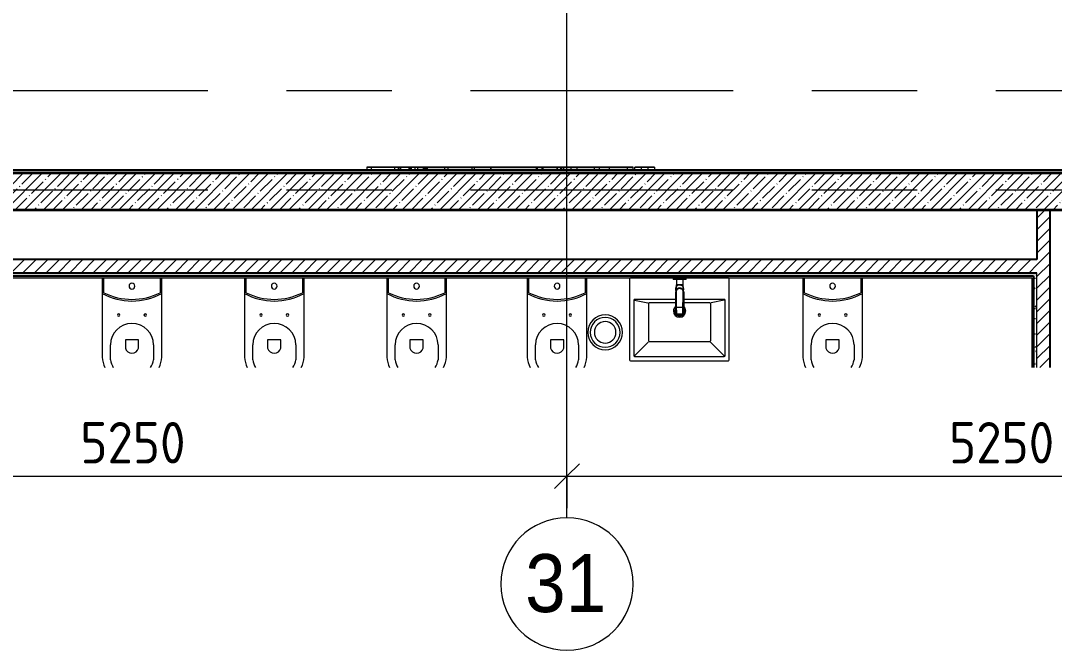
# Model space of a CAD drawing. Header units: millimetres. Extents: x 95091 to 185761, y -1987 to 15323.
# Drawn here: x 112658 to 118905, y 7720 to 11521 of the extents above; entities that cross this region are included whole.
import ezdxf

# ---------------------------------------------------------------- set-up
doc = ezdxf.new("R2010")
doc.units = ezdxf.units.MM
doc.linetypes.add('Осевая', pattern=[3175, 635, -476.25, 1587.5, -476.25])
for name, color, linetype, lineweight in [('0-1', 7, 'Continuous', 9), ('A-ANNO-DIMS', 7, 'Continuous', 9), ('A-ANNO-DIMS-100', 7, 'Continuous', 9), ('A-WALL-3', 7, 'Continuous', 9), ('I-WALL', 7, 'Continuous', 9), ('P-SANR-FIXT', 7, 'Continuous', 9), ('P-SANR-FIXT-1', 7, 'Continuous', 13), ('Оси', 7, 'Continuous', 9), ('Оси-1', 7, 'Continuous', 20), ('Оси-2', 7, 'Осевая', 9)]:
    doc.layers.add(name, color=color, linetype=linetype, lineweight=lineweight)
for name, color, linetype, lineweight, true_color in [('A-WALL-1', 7, 'Continuous', 25, 0x3c3c3c), ('A-WALL-2', 7, 'Continuous', 35, 0x3c3c3c), ('A-WALL-FNSH-1', 7, 'Continuous', 13, 0x3c3c3c), ('I-FURN-1', 7, 'Continuous', 9, 0xf0f0f0)]:
    doc.layers.add(name, color=color, linetype=linetype, lineweight=lineweight, true_color=true_color)
doc.layers.add('I-FURN-2', color=7, linetype='Continuous', lineweight=9, transparency=1)
doc.styles.add('Arial', font='arial.ttf', dxfattribs={"width": 0.9, "height": 350})
doc.styles.add('ISOCPEUR', font='isocpeur.ttf', dxfattribs={"width": 0.9, "height": 250})
doc.dimstyles.new('ISO-2_5_0_9К_БОЛЬШОЙ', dxfattribs={"dimscale": 304.8, "dimtxt": 248.995294, "dimasz": 0.492126, "dimexe": 0.393701, "dimexo": 0.984252, "dimgap": 0, "dimtad": 1, "dimdec": 0, "dimrnd": 10, "dimzin": 0, "dimdsep": 46, "dimtxsty": 'ISOCPEUR', "dimblk1": 'OBLIQUE', "dimblk2": 'OBLIQUE', "dimsah": 1, "dimcen": 0.09, "dimdle": 0.393701, "dimazin": 0, "dimtfac": 1, "dimtdec": 4, "dimtix": 1, "dimtmove": 0, "dimatfit": 3, "dimfxl": 1, "dimtvp": 1, "dimtolj": 1, "dimtzin": 0, "dimarcsym": 2})
pattern_1 = [(45, (0, 0), (-35.35534, 35.35534), [])]
pattern_2 = [(0, (0, 0), (121.92, 30.48), [10.058, -81.382, 10.058, -81.382, -487.68]), (0, (0, 0), (121.92, 30.48), [-182.88, 10.058, -172.822, 10.058, -81.382, -213.36]), (0, (0, 0), (121.92, 30.48), [-457.2, 10.058, -50.902, 10.058, -142.342]), (120, (45.72, 15.24), (-87.356454, 90.345817), [10.058, -81.382, 10.058, -81.382, -487.68]), (120, (45.72, 15.24), (-87.356454, 90.345817), [-182.88, 10.058, -172.822, 10.058, -81.382, -213.36]), (120, (45.72, 15.24), (-87.356454, 90.345817), [-457.2, 10.058, -50.902, 10.058, -142.342]), (240, (60.96, 76.2), (-34.563546, -120.825817), [10.058, -81.382, 10.058, -81.382, -487.68]), (240, (60.96, 76.2), (-34.563546, -120.825817), [-182.88, 10.058, -172.822, 10.058, -81.382, -213.36]), (240, (60.96, 76.2), (-34.563546, -120.825817), [-457.2, 10.058, -50.902, 10.058, -142.342])]

# ---------------------------------------------------------------- blocks, each defined once
blk = doc.blocks.new('Дерево_ декор 2 - Дерево_ декор 2-30725410-План разверток пом_3_42_ Этаж 3')
at = {"layer": 'I-FURN-2'}
for points in [[(-398.1, 24.3), (-398.1, 8.3), (-164.2, 8.3), (-164.2, 24.3), (-394.2, 24.3)], [(-351.6, 24.3), (-362.4, 24.3), (-362.4, 8.3), (-252.4, 8.3), (-252.4, 24.3), (-351.5, 24.3)], [(-30, 24.3), (-194.3, 24.3), (-194.3, 8.3), (181.8, 8.3), (181.8, 24.3), (17.5, 24.3)], [(309.7, 24.3), (151.8, 24.3), (151.8, 8.3), (576.6, 8.3), (576.6, 24.3), (366.1, 24.3)], [(617, 24.3), (561.5, 24.3), (561.5, 8.3), (905.6, 8.3), (905.6, 24.3), (673.6, 24.3)], [(870.6, 24.3), (844.3, 24.3), (844.3, 8.3), (870.6, 8.3), (870.6, 18.6)]]:
    blk.add_hatch(color=256, dxfattribs=at).paths.add_polyline_path(points)
at = {"layer": 'I-FURN-1'}
for p, q in [((-398.3, 24.3), (-398.3, 8.3)), ((-252.4, 24.3), (-398.1, 24.3)), ((-398.1, 24.3), (-194.6, 24.3)), ((-398.1, 8.3), (-252.4, 8.3)), ((-194.6, 8.3), (-398.1, 8.3)), ((-363.3, 24.3), (-363.3, 8.3)), ((-363.3, 24.3), (-351.6, 24.3)), ((-351.6, 8.3), (-363.3, 8.3)), ((-352.9, 24.3), (-362.9, 24.3)), ((-362.9, 8.3), (-352.9, 8.3)), ((-253.2, 24.3), (-352.7, 24.3)), ((-352.7, 8.3), (-253.2, 8.3)), ((-351.5, 24.3), (-252.4, 24.3)), ((-252.4, 8.3), (-351.5, 8.3)), ((-194.6, 24.3), (-253.2, 24.3)), ((-253.2, 8.3), (-194.6, 8.3)), ((-252.4, 8.3), (-252.4, 24.3)), ((-194.7, 24.3), (-194.7, 8.3)), ((-194.6, 24.3), (-164.2, 24.3)), ((-164.8, 24.3), (-194.6, 24.3)), ((-194.6, 8.3), (-164.8, 8.3)), ((-164.2, 8.3), (-194.6, 8.3)), ((-164.2, 24.3), (-194.3, 24.3)), ((-194.3, 24.3), (181.8, 24.3)), ((-194.3, 8.3), (-164.2, 8.3)), ((181.8, 8.3), (-194.3, 8.3)), ((61.5, 24.3), (-164.8, 24.3)), ((-164.8, 8.3), (61.5, 8.3)), ((-164.2, 24.3), (-164.2, 8.3)), ((0, 24.3), (-60, 24.3)), ((-60, 24.3), (-21, 24.3)), ((-60, 24.3), (-60, 8.3)), ((-21, 8.3), (-60, 8.3)), ((-60, 8.3), (0, 8.3)), ((-21, 24.3), (20.9, 24.3)), ((-21, 8.3), (-21, 24.3)), ((20.9, 8.3), (-21, 8.3)), ((38, 24.3), (0, 24.3)), ((0, 8.3), (38, 8.3)), ((20.9, 24.3), (33.1, 24.3)), ((20.9, 24.3), (20.9, 8.3)), ((33.1, 8.3), (20.9, 8.3)), ((33.1, 24.3), (147.2, 24.3)), ((33.1, 24.3), (33.1, 8.3)), ((147.2, 8.3), (33.1, 8.3)), ((60, 24.3), (38, 24.3)), ((151.8, 24.3), (38, 24.3)), ((38, 24.3), (60, 24.3)), ((38, 24.3), (38, 8.3)), ((60, 8.3), (38, 8.3)), ((38, 8.3), (151.8, 8.3)), ((38, 8.3), (60, 8.3)), ((60, 24.3), (60, 8.3)), ((150.1, 24.3), (61.5, 24.3)), ((61.5, 24.3), (61.5, 9)), ((61.5, 8.3), (150.1, 8.3)), ((147.2, 24.3), (151.7, 24.3)), ((147.2, 8.3), (147.2, 24.3)), ((151.7, 8.3), (147.2, 8.3)), ((181.3, 24.3), (150.1, 24.3)), ((150.1, 8.3), (181.3, 8.3)), ((151.7, 24.3), (164.8, 24.3)), ((164.8, 8.3), (151.7, 8.3)), ((181.8, 24.3), (151.8, 24.3)), ((151.8, 24.3), (181.1, 24.3)), ((151.8, 24.3), (151.8, 8.3)), ((164.9, 24.3), (151.8, 24.3)), ((181.1, 8.3), (151.8, 8.3)), ((151.8, 8.3), (181.8, 8.3)), ((151.8, 8.3), (164.9, 8.3)), ((165.8, 24.3), (181.8, 24.3)), ((181.8, 24.3), (165.8, 24.3)), ((165.8, 8.3), (181.8, 8.3)), ((181.8, 8.3), (165.8, 8.3)), ((181.1, 24.3), (577.4, 24.3)), ((577.4, 8.3), (181.1, 8.3)), ((461.3, 24.3), (181.3, 24.3)), ((181.3, 8.3), (461.3, 8.3)), ((181.8, 24.3), (185.4, 24.3)), ((185.4, 24.3), (181.8, 24.3)), ((181.8, 8.3), (185.4, 8.3)), ((185.4, 8.3), (181.8, 8.3)), ((182.3, 8.3), (182.3, 24.3)), ((185.4, 24.3), (185.4, 8.3)), ((561.4, 24.3), (461.3, 24.3)), ((461.3, 24.3), (461.3, 8.3)), ((461.3, 8.3), (561.4, 8.3)), ((461.5, 8.3), (461.5, 24.3)), ((576.5, 24.3), (561.4, 24.3)), ((561.4, 8.3), (576.5, 8.3)), ((577.1, 24.3), (561.5, 24.3)), ((561.5, 24.3), (576.3, 24.3)), ((561.5, 24.3), (561.5, 8.3)), ((576.3, 8.3), (561.5, 8.3)), ((561.5, 8.3), (577.1, 8.3)), ((576.3, 24.3), (905.6, 24.3)), ((905.6, 8.3), (576.3, 8.3)), ((780, 24.3), (576.5, 24.3)), ((576.5, 8.3), (780, 8.3)), ((577.4, 8.3), (577.4, 24.3)), ((844.9, 24.3), (780.5, 24.3)), ((780.5, 8.3), (844.9, 8.3)), ((905.6, 24.3), (844.3, 24.3)), ((844.3, 24.3), (870.6, 24.3)), ((844.3, 24.3), (844.3, 8.3)), ((870.6, 8.3), (844.3, 8.3)), ((844.3, 8.3), (905.6, 8.3)), ((847.9, 24.3), (844.9, 24.3)), ((844.9, 8.3), (870.6, 8.3)), ((865.3, 24.3), (847.9, 24.3)), ((870.6, 24.3), (865.3, 24.3)), ((870.6, 8.3), (870.6, 24.3)), ((870.6, 24.3), (870.6, 24.3)), ((870.6, 8.3), (870.6, 8.3)), ((906, 8.3), (906, 24.3))]:
    blk.add_line(p, q, dxfattribs=at)
blk = doc.blocks.new('Дервево_ ствол_ декор 3 - Дервево_ ствол_ декор 3-30728032-План разверток пом_3_42_ Этаж 3')
at = {"layer": 'I-FURN-1'}
for p, q in [((-40.5, 24.3), (-229.4, 24.3)), ((-229.4, 24.3), (-202.6, 24.3)), ((-229.4, 24.3), (-229.4, 8.3)), ((-202.6, 8.3), (-229.4, 8.3)), ((-229.4, 8.3), (-40.5, 8.3)), ((-202.6, 24.3), (-35.6, 24.3)), ((-202.6, 24.3), (-202.6, 8.3)), ((-35.6, 8.3), (-202.6, 8.3)), ((-40.5, 24.3), (-60, 24.3)), ((-60, 24.3), (-40.5, 24.3)), ((-60, 8.3), (-60, 24.3)), ((-40.5, 8.3), (-60, 8.3)), ((-60, 8.3), (-40.5, 8.3)), ((0, 24.3), (-40.5, 24.3)), ((-40.5, 24.3), (-40.5, 8.3)), ((-40.5, 8.3), (0, 8.3)), ((-35.6, 24.3), (-25.1, 24.3)), ((-35.6, 24.3), (-35.6, 8.3)), ((-25.1, 8.3), (-35.6, 8.3)), ((-25.1, 24.3), (25, 24.3)), ((-25.1, 8.3), (-25.1, 24.3)), ((25, 8.3), (-25.1, 8.3)), ((38, 24.3), (0, 24.3)), ((0, 8.3), (38, 8.3)), ((25, 24.3), (33.1, 24.3)), ((25, 24.3), (25, 8.3)), ((33.1, 8.3), (25, 8.3)), ((33.1, 24.3), (241.5, 24.3)), ((33.1, 24.3), (33.1, 8.3)), ((76.1, 8.3), (33.1, 8.3)), ((60, 24.3), (38, 24.3)), ((260.4, 24.3), (38, 24.3)), ((38, 24.3), (60, 24.3)), ((38, 24.3), (38, 8.3)), ((60, 8.3), (38, 8.3)), ((38, 8.3), (76.1, 8.3)), ((38, 8.3), (60, 8.3)), ((60, 24.3), (60, 8.3)), ((76.1, 8.3), (79.1, 8.3)), ((79.1, 8.3), (76.1, 8.3)), ((79.1, 8.3), (93.9, 8.3)), ((93.9, 8.3), (79.1, 8.3)), ((94.2, 8.3), (111.3, 8.3)), ((111.3, 8.3), (94.2, 8.3)), ((111.3, 8.3), (118.3, 8.3)), ((118.3, 8.3), (111.3, 8.3)), ((118.6, 8.3), (120.1, 8.3)), ((120.1, 8.3), (118.6, 8.3)), ((120.5, 8.3), (137.5, 8.3)), ((137.5, 8.3), (120.5, 8.3)), ((137.5, 8.3), (156.3, 8.3)), ((156.3, 8.3), (137.5, 8.3)), ((157, 8.3), (201, 8.3)), ((201, 8.3), (157, 8.3)), ((201.8, 8.3), (252.1, 8.3)), ((241.5, 8.3), (201.8, 8.3)), ((241.5, 24.3), (260.4, 24.3)), ((241.5, 8.3), (241.5, 24)), ((252, 8.3), (241.5, 8.3)), ((253.9, 8.3), (260.4, 8.3)), ((260.4, 8.3), (253.9, 8.3)), ((260.4, 24), (260.4, 8.3))]:
    blk.add_line(p, q, dxfattribs=at)
blk = doc.blocks.new('WC Seat_2 with Cistern-Wall Based - SE22-33487382-План разверток пом_3_42_ Этаж 3')
at = {"layer": 'P-SANR-FIXT'}
for p, q in [((-5, 410.5), (-5, 500.5)), ((255, 500.5), (255, 410.5)), ((-55, 485.5), (-55, 100.5)), ((305, 100.5), (305, 485.5)), ((85, 430.5), (85, 380.5)), ((85, 380.5), (165, 380.5)), ((165, 380.5), (165, 430.5)), ((-55, 100.5), (-55, 5.5)), ((-45, 5.5), (-45, 95.6)), ((295, 95.6), (295, 5.5)), ((305, 5.5), (305, 100.5))]:
    blk.add_line(p, q, dxfattribs=at)
for centre, radius, start, end in [((125, 469.8), 180.7, 154.68005, 175.02089), ((125, 478.7), 131.8, 148.87523, 170.47272), ((125, 478.7), 131.8, 9.52728, 31.12477), ((125, 469.8), 180.7, 4.97911, 25.31995), ((125, 418.8), 41.7, 16.2602, 163.7398), ((125, 410.5), 130, 180, 360), ((45, 230.5), 7.5, 0, 180), ((45, 230.5), 7.5, 180, 360), ((205, 230.5), 7.5, 0, 180), ((205, 230.5), 7.5, 180, 360), ((125, -237), 382.5, 61.92751, 118.07249), ((125, -247), 382.5, 63.6122, 116.3878), ((125, 55.5), 17.5, 0, 180), ((125, 55.5), 17.5, 180, 360)]:
    blk.add_arc(centre, radius, start, end, dxfattribs=at)
blk = doc.blocks.new('WC Seat_2 with Cistern-Wall Based - SE21-33487045-План разверток пом_3_42_ Этаж 3')
at = {"layer": 'P-SANR-FIXT'}
for p, q in [((-5, 410.5), (-5, 500.5)), ((255, 500.5), (255, 410.5)), ((-55, 485.5), (-55, 100.5)), ((305, 100.5), (305, 485.5)), ((85, 430.5), (85, 380.5)), ((85, 380.5), (165, 380.5)), ((165, 380.5), (165, 430.5)), ((-55, 100.5), (-55, 5.5)), ((-45, 5.5), (-45, 95.6)), ((295, 95.6), (295, 5.5)), ((305, 5.5), (305, 100.5))]:
    blk.add_line(p, q, dxfattribs=at)
for centre, radius, start, end in [((125, 469.8), 180.7, 154.68005, 175.02089), ((125, 478.7), 131.8, 148.87523, 170.47272), ((125, 478.7), 131.8, 9.52728, 31.12477), ((125, 469.8), 180.7, 4.97911, 25.31995), ((125, 418.8), 41.7, 16.2602, 163.7398), ((125, 410.5), 130, 180, 360), ((45, 230.5), 7.5, 0, 180), ((45, 230.5), 7.5, 180, 360), ((205, 230.5), 7.5, 0, 180), ((205, 230.5), 7.5, 180, 360), ((125, -237), 382.5, 61.92751, 118.07249), ((125, -247), 382.5, 63.6122, 116.3878), ((125, 55.5), 17.5, 0, 180), ((125, 55.5), 17.5, 180, 360)]:
    blk.add_arc(centre, radius, start, end, dxfattribs=at)
blk = doc.blocks.new('сифон - Для раковины-V8-План разверток пом_3_42_ Этаж 3')
at = {"layer": 'P-SANR-FIXT'}
for p, q in [((116.7, 26), (15, 26)), ((116.7, 26), (116.7, 20.9)), ((200, 40), (191.1, 40)), ((191.1, -40), (191.1, 40)), ((200, 40), (200, -40)), ((15, -26), (116.7, -26)), ((116.7, -19.7), (116.7, -26)), ((191.1, -40), (200, -40))]:
    blk.add_line(p, q, dxfattribs=at)
for start, end in [(46.52118, 180), (180, 319.7584)]:
    blk.add_arc((0, 0), 30, start, end, dxfattribs=at)
at = {"layer": 'P-SANR-FIXT-1'}
for p, q in [((127.1, 20), (123.1, 20)), ((191.1, 20), (147.8, 20)), ((21.9, -20), (49, -20)), ((49, -20), (56, -20)), ((56, -20), (75, -20)), ((85.7, -20), (118.5, -20)), ((119.7, -20), (122.9, -20)), ((145.8, -20), (191.1, -20))]:
    blk.add_line(p, q, dxfattribs=at)
for radius, start, end in [(22.5, 133.73375, 180), (22.5, 180, 225.67648), (21.5, 136.15776, 180), (21.5, 180, 223.38017), (22.5, 67.21516, 113.0759), (21.5, 72, 108), (22.5, 241.95852, 297.73009), (21.5, 245.86746, 293.8296)]:
    blk.add_arc((0, 0), radius, start, end, dxfattribs=at)
blk = doc.blocks.new('раковина - 400 x 500mm-V9-План разверток пом_3_42_ Этаж 3')
at = {"layer": 'P-SANR-FIXT'}
for p, q in [((347.5, 0), (-244.5, 0)), ((-249.5, -5), (-249.5, -495)), ((352.5, -495), (352.5, -5)), ((-224.5, -135), (-224.5, -470)), ((32.6, -130), (-219.5, -130)), ((-219.5, -135), (-139.5, -151)), ((-134.5, -155), (-134.5, -380)), ((-126, -150), (-129.5, -150)), ((32.7, -150), (-126, -150)), ((233.5, -150), (72.6, -150)), ((322.5, -130), (72.7, -130)), ((238.5, -155), (238.5, -380)), ((322.5, -135), (242.8, -150.5)), ((327.5, -470), (327.5, -135)), ((-219.5, -470), (-137.6, -388.1)), ((-129.5, -385), (233.5, -385)), ((322.5, -470), (240.2, -387.7)), ((-219.5, -475), (322.5, -475)), ((-244.5, -500), (347.5, -500))]:
    blk.add_line(p, q, dxfattribs=at)
for centre, radius, start, end in [((-244.5, -5), 5, 90, 180), ((347.5, -5), 5, 0, 90), ((-219.5, -135), 5, 90, 180), ((-129.5, -155), 5, 90, 180), ((52.6, -199.9), 37.5, 123.64901, 180), ((52.6, -199.9), 37.5, 360, 55.96169), ((233.5, -155), 5, 0, 90), ((322.5, -135), 5, 0, 90), ((52.6, -199.9), 37.5, 180, 360), ((52.6, -199.9), 23, 157.61654, 180), ((52.6, -199.9), 23, 180, 202.837), ((52.6, -199.9), 23, 225, 314.69544), ((52.6, -199.9), 23, 360, 21.03636), ((52.6, -199.9), 23, 338.53978, 360), ((-129.5, -380), 5, 180, 270), ((233.5, -380), 5, 270, 360), ((-244.5, -495), 5, 180, 270), ((-219.5, -470), 5, 180, 270), ((322.5, -470), 5, 270, 0), ((347.5, -495), 5, 270, 0)]:
    blk.add_arc(centre, radius, start, end, dxfattribs=at)
blk = doc.blocks.new('смеситель для раковины - Default-V10-План разверток пом_3_42_ Этаж 3')
at = {"layer": '0-1'}
for p, q in [((19.7, 151.6), (-19.8, 151.6)), ((-20.3, 110), (-20.4, 97.4)), ((19.8, 111.8), (-19.8, 111.8)), ((20.4, 97.4), (20.3, 110)), ((-22.8, 3), (-21.8, 15.6)), ((-20.7, 17.2), (-20.7, 16.7)), ((20.8, 16.7), (20.8, 17.2))]:
    blk.add_line(p, q, dxfattribs=at)
at = {"layer": '0-1', "flags": 128}
for points in [[(-19.8, 151.6), (-20, 151.6), (-20.2, 151.6), (-20.3, 151.5), (-20.4, 151.5), (-20.5, 151.4), (-20.6, 151.3), (-20.6, 151.2), (-20.7, 151.1), (-20.7, 151.1), (-20.7, 151), (-20.7, 151), (-20.8, 150.9), (-20.8, 150.6), (-20.8, 149.7), (-20.8, 148.7), (-20.8, 147.7), (-20.9, 146.7), (-20.9, 145.3), (-21.1, 93.2)], [(19.7, 151.6), (20, 151.6), (20.2, 151.6), (20.4, 151.5), (20.5, 151.4), (20.6, 151.3), (20.6, 151.3), (20.7, 151.2), (20.7, 151.1), (20.7, 151.1), (20.7, 151), (20.8, 151), (20.8, 150.9), (20.8, 150.6)], [(-21.8, 15.6), (-21.7, 19.7), (-21.6, 24.4), (-21.5, 30.8), (-21.4, 37.1), (-21.3, 49.4), (-21.2, 68.8), (-21.1, 88)], [(-18.9, 7.6), (-20, 10.3), (-20.8, 13.1), (-21.1, 18.6), (-21.1, 48.6), (-21.1, 93.2)], [(-19.8, 111.8), (-19.9, 111.8), (-20, 111.8), (-20.1, 111.8), (-20.1, 111.7), (-20.2, 111.7), (-20.3, 111.6), (-20.3, 111.5), (-20.3, 111.5), (-20.3, 111.4), (-20.3, 111.4), (-20.3, 111.4), (-20.3, 111.3), (-20.3, 111.2), (-20.3, 111), (-20.3, 110.8), (-20.3, 110.6), (-20.3, 110.3), (-20.3, 110)], [(12.1, -0.1), (14.4, 1.7), (18.1, 6.1), (20.4, 11.5), (21.2, 17.2), (21.2, 36.2), (21.1, 56), (21, 111.4)], [(19.8, 111.8), (19.9, 111.8), (20, 111.8), (20.1, 111.8), (20.2, 111.7), (20.2, 111.6), (20.3, 111.6), (20.3, 111.5), (20.3, 111.5), (20.3, 111.4), (20.3, 111.4), (20.3, 111.3), (20.3, 111.1), (20.3, 110.9), (20.3, 110.7), (20.3, 110.4), (20.3, 110)], [(21.8, 15.6), (22.1, 11.2), (22.8, 3)]]:
    blk.add_lwpolyline(points, dxfattribs=at)
at = {"layer": 'P-SANR-FIXT'}
for p, q in [((21, 151.6), (-21, 151.6)), ((-21, 151.6), (-21, -23)), ((-19.7, 144), (-19.8, 111.7)), ((19.8, 111.7), (19.7, 144)), ((21, -23), (21, 151.6)), ((-21, 19.9), (-20.8, 19.8)), ((-20.4, 22), (-20.8, 19.8)), ((19.4, 12.9), (20.4, 11.1)), ((20.8, 19.8), (20.4, 22)), ((21, 19.9), (20.8, 19.8)), ((20.9, 18.5), (20.8, 19.8)), ((20.9, 18.4), (21.1, 18.4)), ((22.5, 5), (22.9, 0.9)), ((-21, -23), (21, -23)), ((-0.6, -2.8), (0.6, -2.8))]:
    blk.add_line(p, q, dxfattribs=at)
at = {"layer": 'P-SANR-FIXT', "flags": 128}
for points in [[(-21.1, 16.9), (-21.1, 42.2), (-21, 67.6), (-20.8, 118.3), (-20.7, 143.7), (-20.7, 149.4), (-20.8, 150.2), (-20.9, 145.3), (-20.9, 138.9), (-21.1, 88.1)], [(-20.1, 88.1), (-20.1, 99.6), (-20, 111), (-20, 122.4), (-19.9, 133.8), (-19.9, 145.2)], [(19.9, 145.2), (19.9, 138.9), (19.9, 132.6), (20, 126.2), (20, 119.9), (20, 113.5), (20, 107.2), (20.1, 100.8), (20.1, 94.5), (20.1, 88.1)], [(21.1, 88.1), (20.9, 138.9), (20.9, 145.3), (20.8, 150.2), (20.7, 149.4), (20.7, 143.7), (20.8, 118.3), (21, 67.6), (21.1, 42.2), (21.1, 16.9)], [(-21.1, 18.6), (-21.1, 18.6), (-21.1, 18.6), (-21, 18.6), (-21, 18.6), (-21, 18.5), (-20.9, 18.5), (-20.9, 18.5)], [(-21.1, 18.4), (-21.1, 18), (-21.1, 17.6), (-21.1, 17.2), (-21.1, 16.8), (-21.1, 16.4)], [(-20.8, 19.8), (-20.9, 19.2), (-20.9, 18.5)], [(-15.9, 4.1), (-13.1, 1.6), (-9.8, -0.4), (-6.1, -1.8), (-2.1, -2.5), (2.1, -2.5), (6.1, -1.8)], [(6.1, -1.8), (9.8, -0.4), (11.1, 0.4)], [(11.5, 0.5), (13.1, 1.6), (15.9, 4.1)], [(21.1, 16.4), (21.1, 16.8), (21.1, 17.2), (21.1, 17.6), (21.1, 18), (21.1, 18.4)], [(22.9, 0.9), (22.7, 3.2), (22.5, 5.6), (22.3, 7.9), (22.1, 10.8), (21.8, 15.2)], [(0.6, -3.9), (0.3, -3.9), (0.1, -3.9), (-0.1, -3.9), (-0.3, -3.9), (-0.6, -3.9)]]:
    blk.add_lwpolyline(points, dxfattribs=at)
at = {"layer": 'P-SANR-FIXT'}
for centre, major_axis, ratio, start_param, end_param in [((-19.8, 109.7), (-0.5, 0.002), 0.095846, 0.017294, 1.571164), ((19.8, 109.7), (0.5, 0.002), 0.095848, 4.711795, 6.265892), ((0, 17.2), (20.8, 0), 0.98634, 3.038054, 3.141593), ((0, 17.2), (20.8, 0), 0.98634, 3.141593, 3.441377), ((0, 16.7), (20.8, 0), 0.98634, 3.141593, 3.372062), ((0, 16.7), (20.7, 0), 0.98634, 3.571127, 3.769911), ((0, 17.2), (20.8, 0), 0.98634, 3.613983, 5.358408), ((0, 16.7), (20.7, 0), 0.98634, 3.994763, 4.083653), ((0, 16.7), (20.8, 0), 0.98634, 5.376246, 5.846752), ((0, 17.2), (20.8, 0), 0.98634, 5.499139, 5.804813), ((0, 17.2), (-20.8, 0), 0.98634, 2.841808, 3.141593), ((0, 16.7), (20.8, 0), 0.98634, 6.052716, 6.283185), ((0, 17.2), (20.8, 0), 0.98634, 0, 0.103539), ((0, 16.7), (20.7, 0), 0.98634, 4.276566, 4.807479), ((0, 16.7), (20.8, 0), 0.98634, 4.9338, 5.00927), ((0, 16.7), (20.8, 0), 0.98634, 5.026548, 5.10736)]:
    blk.add_ellipse(centre, major_axis=major_axis, ratio=ratio, start_param=start_param, end_param=end_param, dxfattribs=at)
for points, knots in [([(-19.9, 145.2), (-19.9, 146), (-19.9, 147.4), (-19.8, 149.3), (-19.8, 150.7), (-19.8, 151.5), (-19.8, 151.6), (-19.8, 151.6)], [0, 0, 0, 0, 0.1, 0.2, 0.3, 0.4, 0.4725859, 0.4725859, 0.4725859, 0.4725859]), ([(-19.8, 151.6), (-19.7, 151.6), (-19.7, 151.6), (-19.7, 151.2), (-19.7, 150), (-19.7, 148.3), (-19.7, 146.2), (-19.7, 144.8), (-19.7, 144)], [0.4728347, 0.4728347, 0.4728347, 0.4728347, 0.5, 0.6, 0.7, 0.8, 0.9, 1, 1, 1, 1]), ([(19.7, 144), (19.7, 144.8), (19.7, 146.2), (19.7, 148.3), (19.7, 150), (19.7, 151.2), (19.7, 151.6), (19.7, 151.6), (19.7, 151.6)], [0, 0, 0, 0, 0.1, 0.2, 0.3, 0.4, 0.5, 0.5274121, 0.5274121, 0.5274121, 0.5274121]), ([(19.7, 151.6), (19.8, 151.6), (19.8, 151.5), (19.8, 150.7), (19.8, 149.3), (19.9, 147.4), (19.9, 146), (19.9, 145.2)], [0.5275209, 0.5275209, 0.5275209, 0.5275209, 0.6, 0.7, 0.8, 0.9, 1, 1, 1, 1]), ([(-21.1, 88.1), (-21.1, 85.7), (-21.1, 82.2), (-21.1, 77.5), (-21.2, 73.9), (-21.2, 70.4), (-21.2, 66.8), (-21.2, 63.9), (-21.2, 61.5), (-21.2, 59.8), (-21.2, 58), (-21.2, 55.7), (-21.3, 52.8), (-21.3, 49.3), (-21.3, 46), (-21.3, 42.6), (-21.4, 39.4), (-21.4, 36.2), (-21.5, 32.2), (-21.5, 27.5), (-21.7, 20.9), (-21.8, 17.2), (-21.8, 15.2)], [0, 0, 0, 0, 0.083333, 0.125, 0.166667, 0.208333, 0.25, 0.291667, 0.3125, 0.333333, 0.354167, 0.375, 0.416667, 0.458333, 0.5, 0.541667, 0.583333, 0.625, 0.666667, 0.75, 0.833333, 1, 1, 1, 1]), ([(-20.4, 97.4), (-20.4, 91.1), (-20.5, 81.8), (-20.6, 69.7), (-20.6, 60), (-20.7, 52.6), (-20.8, 47.4), (-20.8, 45.2), (-20.8, 43.5), (-20.9, 41.8), (-20.9, 39.8), (-20.9, 37.7), (-20.9, 36.2), (-20.9, 35.4), (-21, 34.1), (-21, 32.6), (-21, 31), (-21, 29.7), (-21, 28.6), (-21, 27.7), (-21, 26.8), (-21.1, 25.6), (-21.1, 22.9), (-21.1, 20.4), (-21.1, 18.4)], [0, 0, 0, 0, 0.222222, 0.333333, 0.444444, 0.583333, 0.618056, 0.652778, 0.670139, 0.6875, 0.722222, 0.756944, 0.774306, 0.782986, 0.791667, 0.826389, 0.84375, 0.861111, 0.878472, 0.887153, 0.895833, 0.913194, 0.930556, 1, 1, 1, 1]), ([(-20.5, 43.6), (-20.5, 44.1), (-20.5, 44.9), (-20.5, 45.9), (-20.4, 46.5), (-20.4, 47), (-20.4, 47.6), (-20.3, 48.2), (-20.3, 49.3), (-20.3, 50.8), (-20.3, 52.7), (-20.3, 54.8), (-20.2, 57.1), (-20.2, 60.5), (-20.1, 67), (-20, 78.4), (-19.9, 90.5), (-19.9, 97.4)], [0.3665203, 0.3665203, 0.3665203, 0.3665203, 0.3928571, 0.4107143, 0.4196429, 0.4285714, 0.4375, 0.4464286, 0.4642857, 0.5, 0.5357143, 0.5714286, 0.6071429, 0.6428571, 0.7142857, 0.8571429, 1, 1, 1, 1]), ([(-19.8, 111.8), (-19.8, 111.8), (-19.8, 111.7), (-19.8, 110.9), (-19.8, 110.1), (-19.8, 109.7)], [0.4695548, 0.4695548, 0.4695548, 0.4695548, 0.6, 0.8, 1, 1, 1, 1]), ([(19.8, 109.7), (19.8, 110.1), (19.8, 110.9), (19.8, 111.7), (19.8, 111.8), (19.8, 111.8)], [0, 0, 0, 0, 0.2, 0.4, 0.5304748, 0.5304748, 0.5304748, 0.5304748]), ([(19.9, 97.4), (19.9, 90.5), (20, 78.4), (20.1, 66.9), (20.2, 60.3), (20.3, 57), (20.3, 54.6), (20.3, 52.6), (20.3, 50.7), (20.3, 49.2), (20.4, 48.1), (20.4, 47.4), (20.4, 46.9), (20.4, 46.4), (20.4, 45.8), (20.4, 44.6), (20.4, 43), (20.4, 41.3), (20.5, 40), (20.5, 39.2), (20.6, 38.5), (20.7, 37.9), (20.7, 37.5)], [0, 0, 0, 0, 0.1428571, 0.2857143, 0.3571429, 0.3928571, 0.4285714, 0.4642857, 0.5, 0.5357143, 0.5535714, 0.5625, 0.5714286, 0.5803571, 0.5892857, 0.6071429, 0.6428571, 0.6785714, 0.6964286, 0.7053571, 0.7142857, 0.7301718, 0.7301718, 0.7301718, 0.7301718]), ([(20.1, 88.1), (20.1, 88.2), (20.2, 88.3), (20.4, 88.2), (20.5, 88), (20.6, 87.8), (20.7, 87.5), (20.7, 87.3), (20.8, 87.1), (20.9, 87), (20.9, 86.8), (20.9, 86.7)], [0, 0, 0, 0, 0.1, 0.19375, 0.25, 0.3, 0.35, 0.4, 0.45, 0.525, 0.575, 0.575, 0.575, 0.575]), ([(21.1, 18.4), (21.1, 19.2), (21.1, 20.8), (21.1, 23.1), (21.1, 25), (21.1, 26.5), (21, 27.6), (21, 28.6), (21, 30), (21, 31.7), (21, 33.4), (21, 34.6), (20.9, 35.2), (20.9, 35.7), (20.9, 36.3), (20.9, 36.9), (20.9, 38.1), (20.9, 39.8), (20.9, 41.4), (20.8, 42.8), (20.8, 44.1), (20.8, 45.8), (20.8, 48.6), (20.7, 53.5), (20.6, 60.7), (20.6, 68.9), (20.5, 76.5), (20.5, 85.7), (20.4, 92.7), (20.4, 97.4)], [0, 0, 0, 0, 0.027778, 0.055556, 0.083333, 0.097222, 0.111111, 0.125, 0.138889, 0.166667, 0.194444, 0.208333, 0.215278, 0.222222, 0.229167, 0.236111, 0.25, 0.277778, 0.305556, 0.319444, 0.333333, 0.361111, 0.388889, 0.444444, 0.555556, 0.666667, 0.75, 0.833333, 1, 1, 1, 1]), ([(21.8, 15.2), (21.8, 16.4), (21.7, 19.4), (21.6, 24.2), (21.5, 28.2), (21.5, 30.6), (21.5, 32.4), (21.4, 34.1), (21.4, 35.8), (21.4, 37.3), (21.4, 38.7), (21.4, 39.8), (21.4, 41), (21.3, 42.6), (21.3, 44.7), (21.3, 47.5), (21.3, 50.9), (21.2, 55.1), (21.2, 60), (21.2, 65.1), (21.2, 69.9), (21.2, 74.5), (21.1, 80.6), (21.1, 85.1), (21.1, 88.1)], [0, 0, 0, 0, 0.142857, 0.285714, 0.357143, 0.392857, 0.428571, 0.464286, 0.5, 0.535714, 0.553571, 0.571429, 0.589286, 0.607143, 0.642857, 0.678571, 0.714286, 0.75, 0.785714, 0.821429, 0.857143, 0.892857, 0.928571, 1, 1, 1, 1]), ([(-21.8, 15.2), (-21.9, 13.9), (-22, 12.1), (-22.1, 10.1), (-22.2, 8.7), (-22.3, 7.5), (-22.4, 6.6), (-22.5, 5.7), (-22.6, 4.8), (-22.7, 3.8), (-22.8, 2.5), (-22.9, 1.5), (-22.9, 0.9)], [0, 0, 0, 0, 0.166667, 0.25, 0.333333, 0.416667, 0.5, 0.583333, 0.666667, 0.75, 0.833333, 1, 1, 1, 1]), ([(22.9, 0.3), (22.9, -2.5), (22.3, -6.4), (20, -11.4), (17.7, -14.7), (14.9, -17.6), (11.6, -20), (7.9, -21.7), (4.5, -22.6), (1.5, -23), (-1.9, -23), (-6, -22.4), (-10, -20.8), (-12.8, -19.1), (-14.8, -17.5), (-16.7, -15.8), (-18.8, -13.3), (-21.9, -8.1), (-22.9, -3.2), (-22.9, 0.3)], [0, 0, 0, 0, 0.111111, 0.166667, 0.222222, 0.277778, 0.333333, 0.388889, 0.444444, 0.479167, 0.513889, 0.583333, 0.652778, 0.6875, 0.722222, 0.756944, 0.791667, 0.861111, 1, 1, 1, 1]), ([(-21, 19.9), (-21, 19.7), (-21, 19.5), (-21.1, 19.2), (-21.1, 18.9), (-21.1, 18.7), (-21.1, 18.6)], [0, 0, 0, 0, 0.333333, 0.5, 0.666667, 1, 1, 1, 1]), ([(-0.6, -3.9), (-1.6, -3.9), (-3.8, -3.7), (-7, -2.8), (-10, -1.5), (-12.8, 0.2), (-15.2, 2.3), (-17.3, 4.8), (-18.7, 7.1), (-19.6, 9), (-20.1, 10.6), (-20.6, 12.1), (-21, 14.3), (-21.1, 15.9), (-21.1, 16.9)], [0, 0, 0, 0, 0.1, 0.2, 0.3, 0.4, 0.5, 0.6, 0.7, 0.75, 0.8, 0.85, 0.9, 1, 1, 1, 1]), ([(-21.1, 16.4), (-21.1, 14.3), (-20.4, 11.1), (-18.7, 7.6), (-17.5, 5.8), (-16.4, 4.5), (-15.2, 3.2), (-13.9, 2.1), (-12.5, 1), (-10.9, 0.1), (-9.2, -0.7), (-6.9, -1.7), (-3.8, -2.5), (0, -2.8), (3.8, -2.5), (6.9, -1.7), (9, -0.9), (10.1, -0.3), (10.9, 0.1), (11.7, 0.5), (12.7, 1.2), (13.9, 2), (15, 3), (15.8, 3.8), (16.4, 4.5), (17, 5.2), (17.7, 6.2), (18.6, 7.6), (19.3, 9), (19.7, 9.9), (19.9, 10.5), (20, 10.9), (20.2, 11.2), (20.3, 11.7), (20.6, 12.6), (20.8, 13.8), (21, 15.1), (21.1, 16), (21.1, 16.4)], [0, 0, 0, 0, 0.111111, 0.166667, 0.194444, 0.222222, 0.25, 0.277778, 0.305556, 0.333333, 0.361111, 0.388889, 0.444444, 0.5, 0.555556, 0.611111, 0.638889, 0.652778, 0.666667, 0.680556, 0.694444, 0.722222, 0.75, 0.763889, 0.777778, 0.791667, 0.805556, 0.833333, 0.861111, 0.875, 0.881944, 0.888889, 0.895833, 0.902778, 0.916667, 0.944444, 0.972222, 1, 1, 1, 1]), ([(-21, 19.9), (-21, 20.5), (-20.9, 21.9), (-20.9, 23.9), (-20.9, 25.6), (-20.9, 26.9), (-20.9, 27.6), (-20.9, 28.1), (-20.9, 28.7), (-20.9, 29.4), (-21, 30.9), (-21, 33.1), (-21, 35.5), (-20.9, 37.4), (-20.9, 38.5), (-20.8, 39.3), (-20.7, 40.1), (-20.7, 40.7), (-20.6, 41.2), (-20.6, 41.3)], [0, 0, 0, 0, 0.0357143, 0.0714286, 0.1071429, 0.125, 0.1339286, 0.1428571, 0.1517857, 0.1607143, 0.1785714, 0.2142857, 0.25, 0.2678571, 0.2857143, 0.2946429, 0.3035714, 0.3214286, 0.3257253, 0.3257253, 0.3257253, 0.3257253]), ([(-20.8, 14.6), (-20.7, 14.1), (-20.6, 12.9), (-20.2, 11.6), (-20, 10.9)], [0, 0, 0, 0, 0.4, 1, 1, 1, 1]), ([(-20, 10.9), (-19.6, 9.8), (-18.5, 7.4), (-17, 5.2), (-15.9, 4.1)], [0, 0, 0, 0, 0.444444, 1, 1, 1, 1]), ([(21.1, 16.9), (21.1, 15.9), (21, 13.7), (20.2, 10.6), (19, 7.6), (16.7, 3.9), (12.9, 0), (7.1, -3.1), (2.7, -3.9), (0.6, -3.9)], [0, 0, 0, 0, 0.1, 0.2, 0.3, 0.4, 0.6, 0.8, 1, 1, 1, 1]), ([(15.9, 4.1), (16.7, 5), (18.4, 7.2), (19.5, 9.5), (20, 10.9)], [0, 0, 0, 0, 0.444444, 1, 1, 1, 1]), ([(20, 10.9), (20.2, 11.4), (20.5, 12.7), (20.7, 13.9), (20.8, 14.6)], [0, 0, 0, 0, 0.444444, 1, 1, 1, 1]), ([(20.9, 33.9), (20.9, 33.6), (20.9, 32.5), (20.9, 30.9), (20.9, 29.2), (20.9, 28.3), (20.9, 27.5), (20.9, 26.8), (20.9, 25.6), (20.9, 23.9), (21, 21.9), (21, 20.5), (21, 19.9)], [0.7766981, 0.7766981, 0.7766981, 0.7766981, 0.7857143, 0.8214286, 0.8392857, 0.8571429, 0.8660714, 0.875, 0.8928571, 0.9285714, 0.9642857, 1, 1, 1, 1]), ([(-0.6, -3.9), (-0.6, -3.9), (-0.6, -3.7), (-0.6, -3.5), (-0.6, -3.1), (-0.6, -2.9), (-0.6, -2.8)], [0, 0, 0, 0, 0.363636, 0.545455, 0.727273, 1, 1, 1, 1]), ([(0.6, -3.9), (0.6, -3.9), (0.6, -3.7), (0.6, -3.5), (0.6, -3.1), (0.6, -2.9), (0.6, -2.8)], [0, 0, 0, 0, 0.363636, 0.545455, 0.727273, 1, 1, 1, 1])]:
    blk.add_open_spline(points, degree=3, knots=knots, dxfattribs=at)
for points in [[(-20.1, 88.1), (-20.4, 88.2), (-20.6, 88.2), (-20.8, 88.2)], [(-20, 85.7), (-20.1, 86.5), (-20.1, 87.3), (-20.1, 88.1)], [(-19.8, 111.8), (-19.8, 111.8), (-19.8, 111.8), (-19.8, 111.8)], [(19.8, 111.8), (19.8, 111.8), (19.8, 111.8), (19.8, 111.8)], [(20.1, 88.1), (20.1, 87.3), (20.1, 86.5), (20, 85.7)], [(-22.9, 0.9), (-22.9, 2.2), (-22.8, 3.6), (-22.6, 4.9)], [(-21.8, 15.2), (-21.8, 16.4), (-21.7, 17.6), (-21.4, 18.8)], [(-21.2, 19.5), (-21, 20.5), (-20.6, 21.4), (-20.2, 22.3)], [(-20.9, 18.4), (-21, 18.4), (-21.1, 18.4), (-21.1, 18.5)], [(-20.4, 22.5), (-20.7, 21.7), (-20.9, 20.8), (-21, 19.9)], [(-20.9, 18.3), (-20.9, 17.7), (-20.9, 16.5), (-20.8, 15.2), (-20.8, 14.6)], [(20.7, 19.9), (20.7, 17.5), (19.9, 12.6), (16.3, 6), (10.7, 1.1), (3.8, -1.6), (-3.7, -1.6), (-10.7, 1.1), (-16.3, 6), (-19.9, 12.6), (-20.7, 17.5), (-20.7, 19.9)], [(-20.4, 11.1), (-20.1, 11.7), (-19.8, 12.3), (-19.4, 12.9)], [(20.2, 22.3), (21.2, 20.1), (21.8, 17.6), (21.8, 15.2)], [(21, 19.9), (20.9, 20.8), (20.7, 21.7), (20.4, 22.5)], [(20.8, 14.6), (20.8, 15.2), (20.9, 16.5), (20.9, 17.8), (20.9, 18.4)], [(21.1, 18.5), (21.1, 18.5), (21, 18.5), (20.9, 18.5)], [(21.1, 18.5), (21.1, 18.6), (21.1, 18.7), (21.1, 18.9), (21.1, 19.2), (21.1, 19.4), (21, 19.6), (21, 19.8), (21, 19.9)], [(-3, -2.5), (-2.2, -2.7), (-1.4, -2.7), (-0.6, -2.8)]]:
    blk.add_open_spline(points, degree=3, dxfattribs=at)
blk = doc.blocks.new('мусорная корзина - Round_ Metal-V11-План разверток пом_3_42_ Этаж 3')
at = {"layer": 'P-SANR-FIXT'}
for radius, start, end in [(105, 0, 180), (90, 360, 180), (65, 0, 180), (105, 180, 360), (90, 180, 360), (65, 180, 360)]:
    blk.add_arc((0, 0), radius, start, end, dxfattribs=at)
blk = doc.blocks.new('Дервево_ ствол_ декор 4 - Дервево_ ствол_ декор 4-32361002-План разверток пом_3_42_ Этаж 3')
at = {"layer": 'I-FURN-1'}
for p, q in [((0, 24.3), (-60, 24.3)), ((-60, 24.3), (-40.5, 24.3)), ((-60, 8.3), (-60, 24.3)), ((-40.5, 8.3), (-60, 8.3)), ((-60, 8.3), (0, 8.3)), ((-40.5, 24.3), (-19.5, 24.3)), ((-19.5, 8.3), (-40.5, 8.3)), ((-19.5, 24.3), (19.5, 24.3)), ((-19.5, 8.3), (-19.5, 24.3)), ((19.5, 8.3), (-19.5, 8.3)), ((60, 24.3), (0, 24.3)), ((0, 8.3), (60, 8.3)), ((19.5, 24.3), (33.1, 24.3)), ((19.5, 24.3), (19.5, 8.3)), ((33.1, 8.3), (19.5, 8.3)), ((33.1, 24.3), (60, 24.3)), ((60, 8.3), (33.1, 8.3)), ((60, 24.3), (60, 8.3))]:
    blk.add_line(p, q, dxfattribs=at)
blk = doc.blocks.new('Ось сетки - D8-29747960-План разверток пом_3_42_ Этаж 3')
at = {"layer": 'Оси-1'}
for start, end in [(360, 180), (180, 360)]:
    blk.add_arc((0, 0), 4, start, end, dxfattribs=at)
blk = doc.blocks.new('DIMBLOCK6-План разверток пом_3_42_ Этаж 3')
at = {"layer": 'A-ANNO-DIMS-100'}
for p, q in [((110710, 8578), (110710, 8891.9)), ((115960, 8578), (115960, 8891.9)), ((110710, 8771.9), (115960, 8771.9)), ((110710, 8771.9), (110710, 8578)), ((115960, 8771.9), (115960, 8578))]:
    blk.add_line(p, q, dxfattribs=at)
at = {"layer": 'A-ANNO-DIMS-100', "lineweight": 20}
for p, q in [((110710, 8771.9), (110785, 8846.9)), ((115960, 8771.9), (116035, 8846.9)), ((110710, 8771.9), (110635, 8696.9)), ((115960, 8771.9), (115885, 8696.9))]:
    blk.add_line(p, q, dxfattribs=at)
at = {"layer": 'A-ANNO-DIMS-100', "color": 0, "insert": (113019, 9098.5), "char_height": 250, "width": 758.478, "attachment_point": 1, "line_spacing_factor": 1.149209, "style": 'ISOCPEUR'}
blk.add_mtext('5250', dxfattribs=at)
blk = doc.blocks.new('_Oblique')
at = {"color": 0, "linetype": 'ByBlock', "lineweight": -2}
blk.add_line((-0.5, -0.5), (0.5, 0.5), dxfattribs=at)
blk = doc.blocks.new('DIMBLOCK7-План разверток пом_3_42_ Этаж 3')
at = {"layer": 'A-ANNO-DIMS-100'}
for p, q in [((115960, 8578), (115960, 8891.9)), ((121210, 8578), (121210, 8891.9)), ((115960, 8771.9), (121330, 8771.9)), ((115960, 8771.9), (115960, 8578)), ((121210, 8771.9), (121210, 8578))]:
    blk.add_line(p, q, dxfattribs=at)
at = {"layer": 'A-ANNO-DIMS-100', "lineweight": 20}
for p, q in [((115960, 8771.9), (116035, 8846.9)), ((121210, 8771.9), (121285, 8846.9)), ((115960, 8771.9), (115885, 8696.9)), ((121210, 8771.9), (121135, 8696.9))]:
    blk.add_line(p, q, dxfattribs=at)
at = {"layer": 'A-ANNO-DIMS-100', "color": 0, "insert": (118269, 9098.5), "char_height": 250, "width": 758.478, "attachment_point": 1, "line_spacing_factor": 1.149209, "style": 'ISOCPEUR'}
blk.add_mtext('5250', dxfattribs=at)

msp = doc.modelspace()

# ---------------------------------------------------------------- hatches: boundary and pattern name
at = {"layer": 'I-WALL'}
h = msp.add_hatch(dxfattribs=at)
h.set_pattern_fill('FP_12', color=256, style=0, pattern_type=2)
h.set_pattern_definition(pattern_2)
h.paths.add_polyline_path([(121004.5, 10600), (121210, 10600), (121210, 10620), (111180, 10620), (111180, 10608), (111210, 10608), (111210, 10600), (119500.9, 10600)])
h.paths.add_polyline_path([(109160, 10600), (110200, 10600), (110200, 10608), (110230, 10608), (110230, 10620), (109105, 10620), (109105, 10608), (109160, 10608), (109160, 10601)])
h.paths.add_polyline_path([(107471.8, 10600), (107650, 10600), (107650, 10608), (107705, 10608), (107705, 10620), (105095, 10620), (105095, 10608), (105125, 10608), (105125, 10600), (105968.1, 10600)])
h.paths.add_polyline_path([(103615, 10600), (103615, 10608), (103645, 10608), (103645, 10620), (100829, 10620), (100829, 10600), (102960.8, 10600)])
h = msp.add_hatch(dxfattribs=at)
h.set_pattern_fill('FP_2', color=256, style=0, pattern_type=2)
h.set_pattern_definition([(45, (0, 0), (-57.024626, 57.024626), []), (45, (57.025, 0), (-57.024626, 57.024626), [100.806, -20.161, 3.353, -16.808])])
h.paths.add_polyline_path([(119330, 10380), (119330, 10600), (111930, 10600), (111930, 10380), (118749.1, 10380)])
h = msp.add_hatch(dxfattribs=at)
h.set_pattern_fill('FP_3', color=256, style=0, pattern_type=2)
h.set_pattern_definition(pattern_1)
h.paths.add_polyline_path([(118809.6, 9428), (118880, 9428), (118880, 10380), (118800, 10380), (118800, 9428)])
h = msp.add_hatch(dxfattribs=at)
h.set_pattern_fill('FP_3', color=256, style=0, pattern_type=2)
h.set_pattern_definition(pattern_1)
h.paths.add_polyline_path([(118800, 10000), (118800, 10080), (112010, 10080), (112010, 10000), (118749.1, 10000)])
h = msp.add_hatch(dxfattribs=at)
h.set_pattern_fill('FP_12', color=256, style=0, pattern_type=2)
h.set_pattern_definition(pattern_2)
h.paths.add_polyline_path([(118780, 9980), (118800, 9980), (118800, 10000), (112010, 10000), (112010, 9980), (118769, 9980)])
for points in [[(118769, 9969), (118769, 9980), (112030, 9980), (112030, 9969), (118749.1, 9969)], [(118769, 9428), (118780, 9428), (118780, 9980), (118769, 9980), (118769, 9969)]]:
    msp.add_hatch(color=256, dxfattribs=at).paths.add_polyline_path(points)
h = msp.add_hatch(dxfattribs=at)
h.set_pattern_fill('FP_12', color=256, style=0, pattern_type=2)
h.set_pattern_definition(pattern_2)
h.paths.add_polyline_path([(118800, 9428), (118800, 9980), (118780, 9980), (118780, 9428)])

# ---------------------------------------------------------------- linework, layer by layer
at = {"layer": 'A-WALL-1'}
for p, q in [((111180, 10620), (121190, 10620)), ((111210, 10600), (121210, 10600)), ((118800, 10380), (118800, 10080)), ((118880, 9428), (118880, 10380)), ((118800, 10080), (112010, 10080)), ((112010, 10000), (118800, 10000)), ((118780, 9980), (112030, 9980)), ((118780, 9980), (118780, 9428))]:
    msp.add_line(p, q, dxfattribs=at)
at = {"layer": 'A-WALL-2'}
for p, q in [((119330, 10600), (111930, 10600)), ((111930, 10380), (119330, 10380))]:
    msp.add_line(p, q, dxfattribs=at)
at = {"layer": 'A-WALL-3'}
msp.add_line((118800, 9428), (118800, 10000), dxfattribs=at)
at = {"layer": 'A-WALL-FNSH-1'}
for p, q in [((111180, 10621), (116313.2, 10621)), ((115058.9, 10622), (114501.1, 10622)), ((114501.1, 10622), (114501.1, 10621)), ((114501.1, 10621), (115091.1, 10621)), ((115073.2, 10622), (115059.1, 10622)), ((115091.1, 10622), (115074.2, 10622)), ((115091.2, 10621), (115091.2, 10622)), ((116310.9, 10622), (116308.7, 10622)), ((116308.7, 10622), (116308.7, 10621)), ((116313.2, 10622), (116312, 10622)), ((116323.4, 10622), (116313.4, 10622)), ((121189, 10621), (116313.4, 10621)), ((116354.9, 10622), (116324.1, 10622)), ((116359.6, 10622), (116355.9, 10622)), ((116705.2, 10622), (116359.8, 10622)), ((116705.2, 10621), (116705.2, 10622)), ((112041, 9969), (118769, 9969)), ((118769, 9969), (118769, 9428))]:
    msp.add_line(p, q, dxfattribs=at)
at = {"layer": 'I-WALL'}
for p, q in [((114482.1, 10622), (114482.1, 10621)), ((115059, 10622), (115058.9, 10622)), ((115073.5, 10622), (115073.2, 10622)), ((115098.6, 10622), (115091.1, 10622)), ((115473.2, 10621), (115091.1, 10621)), ((115473.2, 10622), (115099.8, 10622)), ((115473.2, 10621), (115473.2, 10622)), ((116183.6, 10622), (116308.7, 10622)), ((116183.6, 10621), (116183.6, 10622)), ((116312, 10622), (116311.5, 10622)), ((116313.4, 10622), (116313.2, 10622)), ((116313.2, 10621), (116313.4, 10621)), ((116324.1, 10622), (116323.9, 10622)), ((116355.9, 10622), (116355.7, 10622)), ((116359.8, 10622), (116359.6, 10622))]:
    msp.add_line(p, q, dxfattribs=at)
at = {"layer": 'Оси'}
msp.add_line((115960, 8520.1), (115960, 11020.1), dxfattribs=at)
at = {"layer": 'Оси-2'}
for p, q in [((115960, 11020.1), (115960, 12822.8)), ((98390.6, 11100), (120319, 11100)), ((98390.6, 10500), (120319, 10500))]:
    msp.add_line(p, q, dxfattribs=at)

# ---------------------------------------------------------------- block references
at = {"layer": 'I-FURN-1'}
for name, p in [('Дервево_ ствол_ декор 3 - Дервево_ ствол_ декор 3-30728032-План разверток пом_3_42_ Этаж 3', (114980, 10613)), ('Дервево_ ствол_ декор 4 - Дервево_ ствол_ декор 4-32361002-План разверток пом_3_42_ Этаж 3', (116429, 10613))]:
    msp.add_blockref(name, p, dxfattribs=at)
at = {"layer": 'I-FURN-1', "rotation": 180}
msp.add_blockref('Дерево_ декор 2 - Дерево_ декор 2-30725410-План разверток пом_3_42_ Этаж 3', (115961.7, 10645.3), dxfattribs=at)
at = {"layer": 'P-SANR-FIXT'}
for name, p, rotation in [('WC Seat_2 with Cistern-Wall Based - SE22-33487382-План разверток пом_3_42_ Этаж 3', (113456, 9974.5), 180), ('WC Seat_2 with Cistern-Wall Based - SE22-33487382-План разверток пом_3_42_ Этаж 3', (114316, 9974.5), 180), ('WC Seat_2 with Cistern-Wall Based - SE22-33487382-План разверток пом_3_42_ Этаж 3', (115176, 9974.5), 180), ('WC Seat_2 with Cistern-Wall Based - SE22-33487382-План разверток пом_3_42_ Этаж 3', (116025, 9974.5), 180), ('сифон - Для раковины-V8-План разверток пом_3_42_ Этаж 3', (116641.2, 9767.8), 90.0000000000001), ('WC Seat_2 with Cistern-Wall Based - SE21-33487045-План разверток пом_3_42_ Этаж 3', (117690, 9974.5), 180), ('смеситель для раковины - Default-V10-План разверток пом_3_42_ Этаж 3', (116640.6, 9904.1), 180)]:
    msp.add_blockref(name, p, dxfattribs=dict(at, rotation=rotation))
for name, p in [('раковина - 400 x 500mm-V9-План разверток пом_3_42_ Этаж 3', (116588, 9968.8)), ('мусорная корзина - Round_ Metal-V11-План разверток пом_3_42_ Этаж 3', (116190.8, 9639.8))]:
    msp.add_blockref(name, p, dxfattribs=at)
at = {"layer": 'Оси-1', "xscale": 99.99999999999993, "yscale": 99.99999999999993, "zscale": 99.99999999999993}
msp.add_blockref('Ось сетки - D8-29747960-План разверток пом_3_42_ Этаж 3', (115960, 8120.1), dxfattribs=at)

# ---------------------------------------------------------------- texts
at = {"layer": 'Оси', "insert": (115707.4, 8300.7), "char_height": 350, "width": 606.076, "attachment_point": 1, "style": 'Arial'}
msp.add_mtext('31', dxfattribs=at)

# ---------------------------------------------------------------- dimensions: what is measured, and where the dimension line sits
at = {"layer": 'A-ANNO-DIMS'}
for base, p1, p2, picture, middle in [((115960, 8771.9), (110710, 8878), (115960, 8878), 'DIMBLOCK6-План разверток пом_3_42_ Этаж 3', (113335, 8896.9)), ((121210, 8771.9), (115960, 8878), (121210, 8878), 'DIMBLOCK7-План разверток пом_3_42_ Этаж 3', (118585, 8896.9))]:
    dim = msp.add_linear_dim(base=base, p1=p1, p2=p2, dimstyle='ISO-2_5_0_9К_БОЛЬШОЙ', override={"dimpost": '<>', "dimfxl": 5250}, dxfattribs=at)
    dim.commit()
    dim.dimension.update_dxf_attribs({"geometry": picture, "text_midpoint": middle})

doc.saveas('drawing.dxf')
